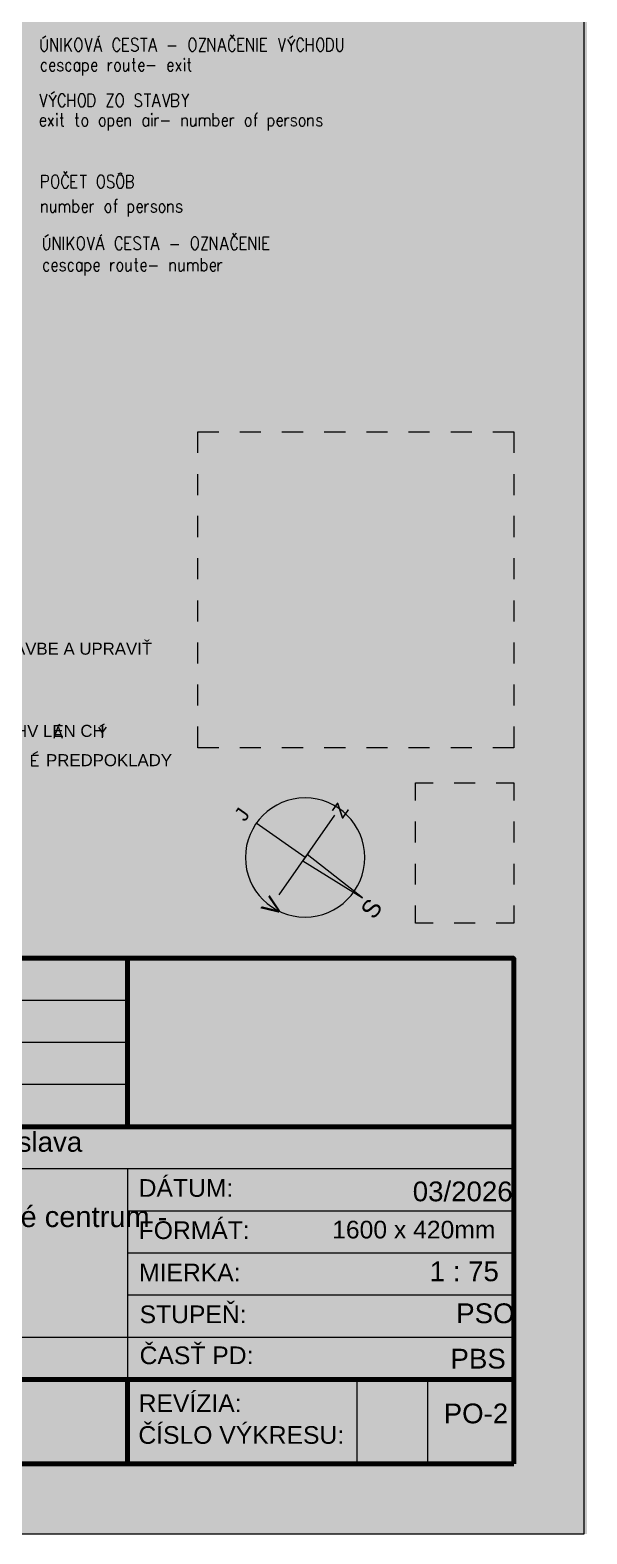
# Model space of a CAD drawing. Header units: millimetres. Extents: x 2377 to 264466, y -28213 to 61616.
# Drawn here: x 258523 to 264466, y -24410 to -8343 of the extents above; entities that cross this region are included whole.
import ezdxf

# ---------------------------------------------------------------- set-up
doc = ezdxf.new("R2010")
doc.units = ezdxf.units.MM
doc.layers.add('ZTI_KANAL', color=30, linetype='Continuous', lineweight=50)
doc.styles.add('PDF ArialMT', font='arial.ttf')
doc.styles.add('PDF TimesNewRomanPSMT', font='arial.ttf')

msp = doc.modelspace()

# ---------------------------------------------------------------- linework, layer by layer
at = {"layer": 'ZTI_KANAL', "color": 7, "lineweight": 9}
for points in [[(144446, -24410), (264438, -24410), (264438, 7087), (144446, 7087)], [(259030, -8431), (259020, -8438), (259011, -8450), (259005, -8463), (258998, -8485), (258998, -8517), (259005, -8536), (259011, -8549), (259020, -8561), (259030, -8571), (259049, -8571), (259059, -8561), (259068, -8549), (259074, -8536), (259078, -8517), (259078, -8485), (259074, -8463), (259068, -8450), (259059, -8438), (259049, -8431)], [(260246, -8431), (260237, -8438), (260227, -8450), (260221, -8463), (260218, -8485), (260218, -8517), (260221, -8536), (260227, -8549), (260237, -8561), (260246, -8571), (260265, -8571), (260275, -8561), (260284, -8549), (260291, -8536), (260294, -8517), (260294, -8485), (260291, -8463), (260284, -8450), (260275, -8438), (260265, -8431)], [(261612, -8431), (261602, -8438), (261593, -8450), (261586, -8463), (261580, -8485), (261580, -8517), (261586, -8536), (261593, -8549), (261602, -8561), (261612, -8571), (261631, -8571), (261640, -8561), (261650, -8549), (261656, -8536), (261659, -8517), (261659, -8485), (261656, -8463), (261650, -8450), (261640, -8438), (261631, -8431)], [(261691, -8571), (261691, -8431), (261723, -8431), (261739, -8438), (261748, -8450), (261754, -8463), (261758, -8485), (261758, -8517), (261754, -8536), (261748, -8549), (261739, -8561), (261723, -8571)], [(260164, -8650), (260170, -8657), (260173, -8650), (260170, -8644)], [(259449, -8688), (259440, -8695), (259430, -8711), (259424, -8730), (259424, -8742), (259430, -8761), (259440, -8774), (259449, -8781), (259465, -8781), (259475, -8774), (259484, -8761), (259487, -8742), (259487, -8730), (259484, -8711), (259475, -8695), (259465, -8688)], [(259065, -9025), (259055, -9031), (259046, -9044), (259043, -9057), (259036, -9079), (259036, -9111), (259043, -9130), (259046, -9143), (259055, -9155), (259065, -9162), (259087, -9162), (259097, -9155), (259106, -9143), (259109, -9130), (259116, -9111), (259116, -9079), (259109, -9057), (259106, -9044), (259097, -9031), (259087, -9025)], [(259144, -9162), (259144, -9025), (259179, -9025), (259195, -9031), (259205, -9044), (259208, -9057), (259214, -9079), (259214, -9111), (259208, -9130), (259205, -9143), (259195, -9155), (259179, -9162)], [(259471, -9025), (259459, -9031), (259449, -9044), (259446, -9057), (259440, -9079), (259440, -9111), (259446, -9130), (259449, -9143), (259459, -9155), (259471, -9162), (259490, -9162), (259500, -9155), (259509, -9143), (259516, -9130), (259519, -9111), (259519, -9079), (259516, -9057), (259509, -9044), (259500, -9031), (259490, -9025)], [(258805, -9241), (258808, -9247), (258814, -9241), (258808, -9231)], [(259100, -9279), (259090, -9285), (259081, -9298), (259074, -9317), (259074, -9330), (259081, -9352), (259090, -9365), (259100, -9371), (259116, -9371), (259125, -9365), (259135, -9352), (259138, -9330), (259138, -9317), (259135, -9298), (259125, -9285), (259116, -9279)], [(259287, -9279), (259278, -9285), (259268, -9298), (259262, -9317), (259262, -9330), (259268, -9352), (259278, -9365), (259287, -9371), (259300, -9371), (259313, -9365), (259322, -9352), (259325, -9330), (259325, -9317), (259322, -9298), (259313, -9285), (259300, -9279)], [(259817, -9241), (259824, -9247), (259827, -9241), (259824, -9231)], [(260843, -9279), (260834, -9285), (260824, -9298), (260818, -9317), (260818, -9330), (260824, -9352), (260834, -9365), (260843, -9371), (260859, -9371), (260869, -9365), (260878, -9352), (260881, -9330), (260881, -9317), (260878, -9298), (260869, -9285), (260859, -9279)], [(261421, -9279), (261408, -9285), (261399, -9298), (261396, -9317), (261396, -9330), (261399, -9352), (261408, -9365), (261421, -9371), (261434, -9371), (261443, -9365), (261453, -9352), (261459, -9330), (261459, -9317), (261453, -9298), (261443, -9285), (261434, -9279)], [(258782, -9892), (258773, -9898), (258760, -9911), (258757, -9924), (258751, -9946), (258751, -9978), (258757, -9997), (258760, -10009), (258773, -10025), (258782, -10032), (258801, -10032), (258811, -10025), (258820, -10009), (258827, -9997), (258830, -9978), (258830, -9946), (258827, -9924), (258820, -9911), (258811, -9898), (258801, -9892)], [(259268, -9892), (259259, -9898), (259249, -9911), (259243, -9924), (259240, -9946), (259240, -9978), (259243, -9997), (259249, -10009), (259259, -10025), (259268, -10032), (259287, -10032), (259300, -10025), (259309, -10009), (259313, -9997), (259319, -9978), (259319, -9946), (259313, -9924), (259309, -9911), (259300, -9898), (259287, -9892)], [(259475, -9892), (259465, -9898), (259455, -9911), (259452, -9924), (259446, -9946), (259446, -9978), (259452, -9997), (259455, -10009), (259465, -10025), (259475, -10032), (259497, -10032), (259506, -10025), (259516, -10009), (259519, -9997), (259525, -9978), (259525, -9946), (259519, -9924), (259516, -9911), (259506, -9898), (259497, -9892)], [(259348, -10200), (259338, -10206), (259328, -10219), (259322, -10238), (259322, -10251), (259328, -10270), (259338, -10286), (259348, -10292), (259363, -10292), (259373, -10286), (259382, -10270), (259386, -10251), (259386, -10238), (259382, -10219), (259373, -10206), (259363, -10200)], [(259925, -10200), (259913, -10206), (259903, -10219), (259900, -10238), (259900, -10251), (259903, -10270), (259913, -10286), (259925, -10292), (259938, -10292), (259948, -10286), (259957, -10270), (259964, -10251), (259964, -10238), (259957, -10219), (259948, -10206), (259938, -10200)], [(259055, -10552), (259046, -10559), (259033, -10571), (259030, -10584), (259024, -10603), (259024, -10638), (259030, -10657), (259033, -10670), (259046, -10683), (259055, -10689), (259074, -10689), (259084, -10683), (259093, -10670), (259100, -10657), (259103, -10638), (259103, -10603), (259100, -10584), (259093, -10571), (259084, -10559), (259074, -10552)], [(260272, -10552), (260262, -10559), (260252, -10571), (260246, -10584), (260243, -10603), (260243, -10638), (260246, -10657), (260252, -10670), (260262, -10683), (260272, -10689), (260291, -10689), (260300, -10683), (260310, -10670), (260316, -10657), (260319, -10638), (260319, -10603), (260316, -10584), (260310, -10571), (260300, -10559), (260291, -10552)], [(259475, -10826), (259465, -10832), (259455, -10845), (259449, -10867), (259449, -10879), (259455, -10899), (259465, -10911), (259475, -10918), (259490, -10918), (259500, -10911), (259509, -10899), (259513, -10879), (259513, -10867), (259509, -10845), (259500, -10832), (259490, -10826)], [(262072, -17615), (261481, -17151), (261434, -17218)]]:
    msp.add_lwpolyline(points, close=True, dxfattribs=at)
for points in [[(258639, -8444), (258639, -8530), (258646, -8549), (258655, -8561), (258671, -8571), (258681, -8571), (258693, -8561), (258703, -8549), (258709, -8530), (258709, -8444)], [(258655, -8431), (258693, -8406)], [(258747, -8571), (258747, -8431), (258817, -8571), (258817, -8431)], [(258855, -8571), (258855, -8431)], [(258897, -8571), (258897, -8431)], [(258966, -8431), (258897, -8523)], [(258922, -8492), (258966, -8571)], [(259109, -8431), (259147, -8571), (259186, -8431)], [(259208, -8571), (259246, -8431), (259284, -8571)], [(259246, -8419), (259265, -8406)], [(259484, -8463), (259478, -8450), (259468, -8438), (259459, -8431), (259440, -8431), (259427, -8438), (259417, -8450), (259414, -8463), (259408, -8485), (259408, -8517), (259414, -8536), (259417, -8549), (259427, -8561), (259440, -8571), (259459, -8571), (259468, -8561), (259478, -8549), (259484, -8536)], [(259576, -8571), (259513, -8571), (259513, -8431), (259576, -8431)], [(259513, -8498), (259551, -8498)], [(259675, -8450), (259665, -8438), (259649, -8431), (259630, -8431), (259614, -8438), (259605, -8450), (259605, -8463), (259611, -8479), (259614, -8485), (259624, -8492), (259656, -8504), (259665, -8511), (259668, -8517), (259675, -8530), (259675, -8549), (259665, -8561), (259649, -8571), (259630, -8571), (259614, -8561), (259605, -8549)], [(259703, -8431), (259773, -8431)], [(259738, -8431), (259738, -8571)], [(259792, -8571), (259833, -8431), (259871, -8571)], [(259995, -8511), (260084, -8511)], [(260326, -8431), (260395, -8431), (260326, -8571), (260395, -8571)], [(260424, -8571), (260424, -8431), (260494, -8571), (260494, -8431)], [(260532, -8571), (260570, -8431), (260611, -8571)], [(260713, -8463), (260710, -8450), (260700, -8438), (260691, -8431), (260668, -8431), (260659, -8438), (260649, -8450), (260646, -8463), (260640, -8485), (260640, -8517), (260646, -8536), (260649, -8549), (260659, -8561), (260668, -8571), (260691, -8571), (260700, -8561), (260710, -8549), (260713, -8536)], [(260659, -8393), (260681, -8419), (260700, -8393)], [(260808, -8571), (260745, -8571), (260745, -8431), (260808, -8431)], [(260745, -8498), (260783, -8498)], [(260837, -8571), (260837, -8431), (260907, -8571), (260907, -8431)], [(260945, -8571), (260945, -8431)], [(261050, -8571), (260986, -8571), (260986, -8431), (261050, -8431)], [(260986, -8498), (261024, -8498)], [(261173, -8431), (261211, -8571), (261250, -8431)], [(261272, -8444), (261310, -8511), (261351, -8444)], [(261291, -8431), (261329, -8406)], [(261310, -8511), (261310, -8571)], [(261443, -8463), (261437, -8450), (261427, -8438), (261418, -8431), (261399, -8431), (261389, -8438), (261380, -8450), (261373, -8463), (261370, -8485), (261370, -8517), (261373, -8536), (261380, -8549), (261389, -8561), (261399, -8571), (261418, -8571), (261427, -8561), (261437, -8549), (261443, -8536)], [(261472, -8571), (261472, -8431)], [(261472, -8498), (261542, -8498)], [(261542, -8431), (261542, -8571)], [(261793, -8431), (261793, -8530), (261799, -8549), (261808, -8561), (261821, -8571), (261834, -8571), (261847, -8561), (261856, -8549), (261862, -8530), (261862, -8431)], [(259220, -8523), (259271, -8523)], [(259627, -8644), (259627, -8755), (259630, -8774), (259643, -8781), (259652, -8781)], [(259808, -8523), (259856, -8523)], [(260218, -8644), (260218, -8755), (260224, -8774), (260233, -8781), (260243, -8781)], [(260548, -8523), (260595, -8523)], [(258700, -8711), (258690, -8695), (258681, -8688), (258665, -8688), (258655, -8695), (258646, -8711), (258643, -8730), (258643, -8742), (258646, -8761), (258655, -8774), (258665, -8781), (258681, -8781), (258690, -8774), (258700, -8761)], [(258731, -8730), (258789, -8730), (258789, -8717), (258785, -8701), (258779, -8695), (258770, -8688), (258754, -8688), (258744, -8695), (258735, -8711), (258731, -8730), (258731, -8742), (258735, -8761), (258744, -8774), (258754, -8781), (258770, -8781), (258779, -8774), (258789, -8761)], [(258874, -8711), (258868, -8695), (258852, -8688), (258839, -8688), (258824, -8695), (258817, -8711), (258824, -8723), (258833, -8730), (258858, -8736), (258868, -8742), (258874, -8755), (258874, -8761), (258868, -8774), (258852, -8781), (258839, -8781), (258824, -8774), (258817, -8761)], [(258960, -8711), (258951, -8695), (258941, -8688), (258928, -8688), (258916, -8695), (258906, -8711), (258903, -8730), (258903, -8742), (258906, -8761), (258916, -8774), (258928, -8781), (258941, -8781), (258951, -8774), (258960, -8761)], [(259049, -8711), (259039, -8695), (259030, -8688), (259017, -8688), (259005, -8695), (258995, -8711), (258992, -8730), (258992, -8742), (258995, -8761), (259005, -8774), (259017, -8781), (259030, -8781), (259039, -8774), (259049, -8761)], [(259049, -8688), (259049, -8781)], [(259084, -8688), (259084, -8828)], [(259084, -8711), (259093, -8695), (259103, -8688), (259119, -8688), (259128, -8695), (259138, -8711), (259144, -8730), (259144, -8742), (259138, -8761), (259128, -8774), (259119, -8781), (259103, -8781), (259093, -8774), (259084, -8761)], [(259179, -8730), (259236, -8730), (259236, -8717), (259233, -8701), (259227, -8695), (259217, -8688), (259201, -8688), (259192, -8695), (259182, -8711), (259179, -8730), (259179, -8742), (259182, -8761), (259192, -8774), (259201, -8781), (259217, -8781), (259227, -8774), (259236, -8761)], [(259360, -8781), (259360, -8688)], [(259360, -8730), (259367, -8711), (259376, -8695), (259386, -8688), (259401, -8688)], [(259519, -8688), (259519, -8755), (259522, -8774), (259532, -8781), (259548, -8781), (259557, -8774), (259573, -8755)], [(259573, -8688), (259573, -8781)], [(259611, -8688), (259646, -8688)], [(259681, -8730), (259741, -8730), (259741, -8717), (259735, -8701), (259729, -8695), (259719, -8688), (259706, -8688), (259697, -8695), (259687, -8711), (259681, -8730), (259681, -8742), (259687, -8761), (259697, -8774), (259706, -8781), (259719, -8781), (259729, -8774), (259741, -8761)], [(259770, -8723), (259859, -8723)], [(259992, -8730), (260049, -8730), (260049, -8717), (260046, -8701), (260040, -8695), (260030, -8688), (260014, -8688), (260005, -8695), (259995, -8711), (259992, -8730), (259992, -8742), (259995, -8761), (260005, -8774), (260014, -8781), (260030, -8781), (260040, -8774), (260049, -8761)], [(260081, -8781), (260135, -8688)], [(260135, -8781), (260081, -8688)], [(260170, -8688), (260170, -8781)], [(260202, -8688), (260237, -8688)], [(258627, -9025), (258668, -9162), (258706, -9025)], [(258725, -9038), (258766, -9104), (258805, -9038)], [(258747, -9025), (258785, -9000)], [(258766, -9104), (258766, -9162)], [(258900, -9057), (258893, -9044), (258884, -9031), (258874, -9025), (258855, -9025), (258846, -9031), (258833, -9044), (258830, -9057), (258824, -9079), (258824, -9111), (258830, -9130), (258833, -9143), (258846, -9155), (258855, -9162), (258874, -9162), (258884, -9155), (258893, -9143), (258900, -9130)], [(258928, -9162), (258928, -9025)], [(258928, -9092), (258998, -9092)], [(258998, -9025), (258998, -9162)], [(259341, -9025), (259411, -9025), (259341, -9162), (259411, -9162)], [(259713, -9044), (259703, -9031), (259687, -9025), (259668, -9025), (259652, -9031), (259643, -9044), (259643, -9057), (259646, -9070), (259652, -9079), (259662, -9085), (259690, -9098), (259703, -9104), (259706, -9111), (259713, -9123), (259713, -9143), (259703, -9155), (259687, -9162), (259668, -9162), (259652, -9155), (259643, -9143)], [(259741, -9025), (259811, -9025)], [(259776, -9025), (259776, -9162)], [(259830, -9162), (259868, -9025), (259910, -9162)], [(259846, -9117), (259894, -9117)], [(259938, -9025), (259976, -9162), (260018, -9025)], [(260037, -9092), (260081, -9092), (260097, -9098), (260100, -9104), (260106, -9117), (260106, -9136), (260100, -9149), (260097, -9155), (260081, -9162), (260037, -9162), (260037, -9025), (260081, -9025), (260097, -9031), (260100, -9038), (260106, -9050), (260106, -9063), (260100, -9079), (260097, -9085), (260081, -9092)], [(260141, -9025), (260179, -9092), (260218, -9025)], [(260179, -9092), (260179, -9162)], [(258630, -9317), (258690, -9317), (258690, -9304), (258687, -9292), (258681, -9285), (258671, -9279), (258655, -9279), (258646, -9285), (258636, -9298), (258630, -9317), (258630, -9330), (258636, -9352), (258646, -9365), (258655, -9371), (258671, -9371), (258681, -9365), (258690, -9352)], [(258719, -9371), (258773, -9279)], [(258773, -9371), (258719, -9279)], [(258808, -9279), (258808, -9371)], [(258843, -9279), (258878, -9279)], [(258858, -9231), (258858, -9346), (258862, -9365), (258871, -9371), (258884, -9371)], [(259005, -9279), (259039, -9279)], [(259020, -9231), (259020, -9346), (259027, -9365), (259036, -9371), (259046, -9371)], [(259357, -9279), (259357, -9416)], [(259357, -9298), (259367, -9285), (259376, -9279), (259389, -9279), (259398, -9285), (259411, -9298), (259414, -9317), (259414, -9330), (259411, -9352), (259398, -9365), (259389, -9371), (259376, -9371), (259367, -9365), (259357, -9352)], [(259449, -9317), (259509, -9317), (259509, -9304), (259503, -9292), (259500, -9285), (259487, -9279), (259475, -9279), (259465, -9285), (259455, -9298), (259449, -9317), (259449, -9330), (259455, -9352), (259465, -9365), (259475, -9371), (259487, -9371), (259500, -9365), (259509, -9352)], [(259538, -9371), (259538, -9279)], [(259538, -9304), (259554, -9285), (259563, -9279), (259576, -9279), (259586, -9285), (259592, -9304), (259592, -9371)], [(259786, -9298), (259773, -9285), (259763, -9279), (259751, -9279), (259741, -9285), (259729, -9298), (259725, -9317), (259725, -9330), (259729, -9352), (259741, -9365), (259751, -9371), (259763, -9371), (259773, -9365), (259786, -9352)], [(259786, -9279), (259786, -9371)], [(259824, -9279), (259824, -9371)], [(259859, -9371), (259859, -9279)], [(259859, -9317), (259862, -9298), (259871, -9285), (259884, -9279), (259897, -9279)], [(259922, -9311), (260011, -9311)], [(260145, -9371), (260145, -9279)], [(260145, -9304), (260157, -9285), (260170, -9279), (260183, -9279), (260192, -9285), (260199, -9304), (260199, -9371)], [(260237, -9279), (260237, -9346), (260243, -9365), (260252, -9371), (260268, -9371), (260278, -9365), (260291, -9346)], [(260291, -9279), (260291, -9371)], [(260332, -9371), (260332, -9279)], [(260332, -9304), (260345, -9285), (260354, -9279), (260370, -9279), (260380, -9285), (260386, -9304), (260386, -9371)], [(260386, -9304), (260399, -9285), (260411, -9279), (260424, -9279), (260433, -9285), (260440, -9304), (260440, -9371)], [(260478, -9371), (260478, -9231)], [(260478, -9298), (260487, -9285), (260497, -9279), (260513, -9279), (260522, -9285), (260532, -9298), (260538, -9317), (260538, -9330), (260532, -9352), (260522, -9365), (260513, -9371), (260497, -9371), (260487, -9365), (260478, -9352)], [(260573, -9317), (260630, -9317), (260630, -9304), (260627, -9292), (260621, -9285), (260611, -9279), (260595, -9279), (260586, -9285), (260576, -9298), (260573, -9317), (260573, -9330), (260576, -9352), (260586, -9365), (260595, -9371), (260611, -9371), (260621, -9365), (260630, -9352)], [(260662, -9371), (260662, -9279)], [(260662, -9317), (260665, -9298), (260675, -9285), (260684, -9279), (260700, -9279)], [(260913, -9279), (260948, -9279)], [(260951, -9231), (260942, -9231), (260932, -9241), (260926, -9260), (260926, -9371)], [(261065, -9279), (261065, -9416)], [(261065, -9298), (261075, -9285), (261084, -9279), (261100, -9279), (261110, -9285), (261119, -9298), (261126, -9317), (261126, -9330), (261119, -9352), (261110, -9365), (261100, -9371), (261084, -9371), (261075, -9365), (261065, -9352)], [(261157, -9317), (261218, -9317), (261218, -9304), (261211, -9292), (261208, -9285), (261199, -9279), (261183, -9279), (261173, -9285), (261164, -9298), (261157, -9317), (261157, -9330), (261164, -9352), (261173, -9365), (261183, -9371), (261199, -9371), (261208, -9365), (261218, -9352)], [(261246, -9371), (261246, -9279)], [(261246, -9317), (261253, -9298), (261262, -9285), (261272, -9279), (261288, -9279)], [(261367, -9298), (261361, -9285), (261345, -9279), (261332, -9279), (261316, -9285), (261310, -9298), (261316, -9311), (261326, -9317), (261351, -9324), (261361, -9330), (261367, -9346), (261367, -9352), (261361, -9365), (261345, -9371), (261332, -9371), (261316, -9365), (261310, -9352)], [(261488, -9371), (261488, -9279)], [(261488, -9304), (261504, -9285), (261513, -9279), (261529, -9279), (261539, -9285), (261542, -9304), (261542, -9371)], [(261637, -9298), (261631, -9285), (261618, -9279), (261602, -9279), (261586, -9285), (261583, -9298), (261586, -9311), (261596, -9317), (261621, -9324), (261631, -9330), (261637, -9346), (261637, -9352), (261631, -9365), (261618, -9371), (261602, -9371), (261586, -9365), (261583, -9352)], [(258649, -10032), (258649, -9892), (258693, -9892), (258706, -9898), (258712, -9905), (258716, -9917), (258716, -9940), (258712, -9952), (258706, -9959), (258693, -9965), (258649, -9965)], [(258935, -9924), (258928, -9911), (258919, -9898), (258909, -9892), (258890, -9892), (258881, -9898), (258871, -9911), (258865, -9924), (258858, -9946), (258858, -9978), (258865, -9997), (258871, -10009), (258881, -10025), (258890, -10032), (258909, -10032), (258919, -10025), (258928, -10009), (258935, -9997)], [(258881, -9854), (258900, -9879), (258919, -9854)], [(259027, -10032), (258963, -10032), (258963, -9892), (259027, -9892)], [(258963, -9959), (259001, -9959)], [(259059, -9892), (259125, -9892)], [(259090, -9892), (259090, -10032)], [(259417, -9911), (259408, -9898), (259392, -9892), (259373, -9892), (259357, -9898), (259348, -9911), (259348, -9924), (259354, -9940), (259357, -9946), (259367, -9952), (259398, -9965), (259408, -9971), (259411, -9978), (259417, -9990), (259417, -10009), (259408, -10025), (259392, -10032), (259373, -10032), (259357, -10025), (259348, -10009)], [(259465, -9879), (259487, -9867), (259506, -9879)], [(259554, -9959), (259598, -9959), (259614, -9965), (259617, -9971), (259624, -9984), (259624, -10003), (259617, -10016), (259614, -10025), (259598, -10032), (259554, -10032), (259554, -9892), (259598, -9892), (259614, -9898), (259617, -9905), (259624, -9917), (259624, -9933), (259617, -9946), (259614, -9952), (259598, -9959)], [(258649, -10292), (258649, -10200)], [(258649, -10225), (258662, -10206), (258674, -10200), (258687, -10200), (258697, -10206), (258703, -10225), (258703, -10292)], [(258741, -10200), (258741, -10263), (258747, -10286), (258757, -10292), (258773, -10292), (258782, -10286), (258795, -10263)], [(258795, -10200), (258795, -10292)], [(258836, -10292), (258836, -10200)], [(258836, -10225), (258849, -10206), (258858, -10200), (258874, -10200), (258884, -10206), (258890, -10225), (258890, -10292)], [(258890, -10225), (258903, -10206), (258916, -10200), (258928, -10200), (258938, -10206), (258944, -10225), (258944, -10292)], [(258982, -10292), (258982, -10152)], [(258982, -10219), (258992, -10206), (259001, -10200), (259017, -10200), (259027, -10206), (259036, -10219), (259043, -10238), (259043, -10251), (259036, -10270), (259027, -10286), (259017, -10292), (259001, -10292), (258992, -10286), (258982, -10270)], [(259078, -10238), (259135, -10238), (259135, -10225), (259132, -10213), (259125, -10206), (259116, -10200), (259100, -10200), (259090, -10206), (259081, -10219), (259078, -10238), (259078, -10251), (259081, -10270), (259090, -10286), (259100, -10292), (259116, -10292), (259125, -10286), (259135, -10270)], [(259167, -10292), (259167, -10200)], [(259167, -10238), (259170, -10219), (259179, -10206), (259189, -10200), (259205, -10200)], [(259417, -10200), (259452, -10200)], [(259455, -10152), (259446, -10152), (259436, -10159), (259430, -10178), (259430, -10292)], [(259570, -10200), (259570, -10336)], [(259570, -10219), (259579, -10206), (259589, -10200), (259605, -10200), (259614, -10206), (259624, -10219), (259627, -10238), (259627, -10251), (259624, -10270), (259614, -10286), (259605, -10292), (259589, -10292), (259579, -10286), (259570, -10270)], [(259662, -10238), (259722, -10238), (259722, -10225), (259716, -10213), (259713, -10206), (259703, -10200), (259687, -10200), (259678, -10206), (259668, -10219), (259662, -10238), (259662, -10251), (259668, -10270), (259678, -10286), (259687, -10292), (259703, -10292), (259713, -10286), (259722, -10270)], [(259751, -10292), (259751, -10200)], [(259751, -10238), (259757, -10219), (259767, -10206), (259776, -10200), (259792, -10200)], [(259871, -10219), (259865, -10206), (259849, -10200), (259837, -10200), (259821, -10206), (259814, -10219), (259821, -10232), (259830, -10238), (259856, -10244), (259865, -10251), (259871, -10263), (259871, -10270), (259865, -10286), (259849, -10292), (259837, -10292), (259821, -10286), (259814, -10270)], [(259992, -10292), (259992, -10200)], [(259992, -10225), (260008, -10206), (260018, -10200), (260033, -10200), (260043, -10206), (260046, -10225), (260046, -10292)], [(260141, -10219), (260135, -10206), (260122, -10200), (260106, -10200), (260091, -10206), (260087, -10219), (260091, -10232), (260100, -10238), (260125, -10244), (260135, -10251), (260141, -10263), (260141, -10270), (260135, -10286), (260122, -10292), (260106, -10292), (260091, -10286), (260087, -10270)], [(258665, -10565), (258665, -10651), (258671, -10670), (258681, -10683), (258693, -10689), (258703, -10689), (258719, -10683), (258728, -10670), (258735, -10651), (258735, -10565)], [(258681, -10552), (258719, -10527)], [(258773, -10689), (258773, -10552), (258843, -10689), (258843, -10552)], [(258881, -10689), (258881, -10552)], [(258922, -10689), (258922, -10552)], [(258989, -10552), (258922, -10645)], [(259132, -10552), (259173, -10689), (259211, -10552)], [(259230, -10689), (259271, -10552), (259309, -10689)], [(259271, -10540), (259290, -10527)], [(259506, -10584), (259503, -10571), (259494, -10559), (259484, -10552), (259462, -10552), (259452, -10559), (259443, -10571), (259440, -10584), (259433, -10603), (259433, -10638), (259440, -10657), (259443, -10670), (259452, -10683), (259462, -10689), (259484, -10689), (259494, -10683), (259503, -10670), (259506, -10657)], [(259602, -10689), (259538, -10689), (259538, -10552), (259602, -10552)], [(259700, -10571), (259690, -10559), (259675, -10552), (259656, -10552), (259640, -10559), (259630, -10571), (259630, -10584), (259636, -10597), (259640, -10603), (259649, -10610), (259681, -10625), (259690, -10632), (259694, -10638), (259700, -10651), (259700, -10670), (259690, -10683), (259675, -10689), (259656, -10689), (259640, -10683), (259630, -10670)], [(259729, -10552), (259798, -10552)], [(259763, -10552), (259763, -10689)], [(259817, -10689), (259859, -10552), (259897, -10689)], [(260351, -10552), (260418, -10552), (260351, -10689), (260418, -10689)], [(260449, -10689), (260449, -10552), (260516, -10689), (260516, -10552)], [(260557, -10689), (260595, -10552), (260637, -10689)], [(260738, -10584), (260735, -10571), (260726, -10559), (260713, -10552), (260694, -10552), (260684, -10559), (260675, -10571), (260672, -10584), (260665, -10603), (260665, -10638), (260672, -10657), (260675, -10670), (260684, -10683), (260694, -10689), (260713, -10689), (260726, -10683), (260735, -10670), (260738, -10657)], [(260684, -10511), (260703, -10540), (260726, -10511)], [(260834, -10689), (260770, -10689), (260770, -10552), (260834, -10552)], [(260862, -10689), (260862, -10552), (260932, -10689), (260932, -10552)], [(260970, -10689), (260970, -10552)], [(261075, -10689), (261011, -10689), (261011, -10552), (261075, -10552)], [(258944, -10610), (258989, -10689)], [(259246, -10645), (259297, -10645)], [(259538, -10619), (259576, -10619)], [(259833, -10645), (259881, -10645)], [(260021, -10632), (260110, -10632)], [(260570, -10645), (260621, -10645)], [(260770, -10619), (260808, -10619)], [(261011, -10619), (261050, -10619)], [(258725, -10845), (258716, -10832), (258706, -10826), (258690, -10826), (258681, -10832), (258671, -10845), (258665, -10867), (258665, -10879), (258671, -10899), (258681, -10911), (258690, -10918), (258706, -10918), (258716, -10911), (258725, -10899)], [(258754, -10867), (258814, -10867), (258814, -10851), (258808, -10838), (258805, -10832), (258795, -10826), (258779, -10826), (258770, -10832), (258760, -10845), (258754, -10867), (258754, -10879), (258760, -10899), (258770, -10911), (258779, -10918), (258795, -10918), (258805, -10911), (258814, -10899)], [(258897, -10845), (258893, -10832), (258878, -10826), (258865, -10826), (258849, -10832), (258843, -10845), (258849, -10860), (258858, -10867), (258884, -10873), (258893, -10879), (258897, -10892), (258897, -10899), (258893, -10911), (258878, -10918), (258865, -10918), (258849, -10911), (258843, -10899)], [(258986, -10845), (258976, -10832), (258966, -10826), (258951, -10826), (258941, -10832), (258932, -10845), (258928, -10867), (258928, -10879), (258932, -10899), (258941, -10911), (258951, -10918), (258966, -10918), (258976, -10911), (258986, -10899)], [(259074, -10845), (259065, -10832), (259055, -10826), (259039, -10826), (259030, -10832), (259020, -10845), (259017, -10867), (259017, -10879), (259020, -10899), (259030, -10911), (259039, -10918), (259055, -10918), (259065, -10911), (259074, -10899)], [(259074, -10826), (259074, -10918)], [(259109, -10826), (259109, -10965)], [(259109, -10845), (259119, -10832), (259128, -10826), (259144, -10826), (259154, -10832), (259163, -10845), (259170, -10867), (259170, -10879), (259163, -10899), (259154, -10911), (259144, -10918), (259128, -10918), (259119, -10911), (259109, -10899)], [(259205, -10867), (259262, -10867), (259262, -10851), (259259, -10838), (259252, -10832), (259243, -10826), (259227, -10826), (259217, -10832), (259208, -10845), (259205, -10867), (259205, -10879), (259208, -10899), (259217, -10911), (259227, -10918), (259243, -10918), (259252, -10911), (259262, -10899)], [(259386, -10918), (259386, -10826)], [(259386, -10867), (259392, -10845), (259401, -10832), (259411, -10826), (259424, -10826)], [(259544, -10826), (259544, -10892), (259548, -10911), (259557, -10918), (259573, -10918), (259582, -10911), (259598, -10892)], [(259598, -10826), (259598, -10918)], [(259636, -10826), (259671, -10826)], [(259652, -10781), (259652, -10892), (259656, -10911), (259665, -10918), (259678, -10918)], [(259706, -10867), (259763, -10867), (259763, -10851), (259760, -10838), (259754, -10832), (259744, -10826), (259732, -10826), (259719, -10832), (259710, -10845), (259706, -10867), (259706, -10879), (259710, -10899), (259719, -10911), (259732, -10918), (259744, -10918), (259754, -10911), (259763, -10899)], [(259795, -10860), (259884, -10860)], [(260018, -10918), (260018, -10826)], [(260018, -10851), (260030, -10832), (260040, -10826), (260056, -10826), (260065, -10832), (260071, -10851), (260071, -10918)], [(260110, -10826), (260110, -10892), (260116, -10911), (260125, -10918), (260138, -10918), (260148, -10911), (260164, -10892)], [(260164, -10826), (260164, -10918)], [(260205, -10918), (260205, -10826)], [(260205, -10851), (260218, -10832), (260227, -10826), (260243, -10826), (260252, -10832), (260259, -10851), (260259, -10918)], [(260259, -10851), (260272, -10832), (260281, -10826), (260297, -10826), (260306, -10832), (260313, -10851), (260313, -10918)], [(260351, -10918), (260351, -10781)], [(260351, -10845), (260360, -10832), (260370, -10826), (260386, -10826), (260395, -10832), (260405, -10845), (260411, -10867), (260411, -10879), (260405, -10899), (260395, -10911), (260386, -10918), (260370, -10918), (260360, -10911), (260351, -10899)], [(260446, -10867), (260503, -10867), (260503, -10851), (260500, -10838), (260494, -10832), (260484, -10826), (260468, -10826), (260459, -10832), (260449, -10845), (260446, -10867), (260446, -10879), (260449, -10899), (260459, -10911), (260468, -10918), (260484, -10918), (260494, -10911), (260503, -10899)], [(260532, -10918), (260532, -10826)], [(260532, -10867), (260538, -10845), (260548, -10832), (260557, -10826), (260573, -10826)], [(260313, -12861), (260313, -12635), (260538, -12635)], [(260761, -12635), (260986, -12635)], [(261211, -12635), (261437, -12635)], [(261662, -12635), (261888, -12635)], [(262113, -12635), (262336, -12635)], [(262561, -12635), (262786, -12635)], [(263012, -12635), (263237, -12635)], [(263463, -12635), (263685, -12635), (263685, -12861)], [(260313, -13312), (260313, -13086)], [(263685, -13086), (263685, -13312)], [(260313, -13760), (260313, -13534)], [(263685, -13534), (263685, -13760)], [(260313, -14210), (260313, -13985)], [(263685, -13985), (263685, -14210)], [(260313, -14661), (260313, -14436)], [(263685, -14436), (263685, -14661)], [(260313, -15109), (260313, -14887)], [(263685, -14887), (263685, -15109)], [(260313, -15560), (260313, -15335)], [(263685, -15335), (263685, -15560)], [(258779, -15909), (258824, -15782), (258865, -15909)], [(258795, -15868), (258849, -15868)], [(258824, -15770), (258846, -15757)], [(259252, -15792), (259294, -15852), (259338, -15792)], [(259271, -15779), (259316, -15754)], [(259294, -15852), (259294, -15906)], [(260538, -16011), (260313, -16011), (260313, -15785)], [(263685, -15785), (263685, -16011), (263463, -16011)], [(258601, -16055), (258554, -16081)], [(260986, -16011), (260761, -16011)], [(261437, -16011), (261211, -16011)], [(261888, -16011), (261662, -16011)], [(262336, -16011), (262113, -16011)], [(262786, -16011), (262561, -16011)], [(263237, -16011), (263012, -16011)], [(258614, -16208), (258541, -16208), (258541, -16090), (258614, -16090)], [(258541, -16147), (258585, -16147)], [(262637, -16573), (262637, -16386), (262825, -16386)], [(263050, -16386), (263275, -16386)], [(263498, -16386), (263685, -16386), (263685, -16573)], [(261504, -17116), (261459, -17183), (260935, -16817)], [(261180, -17583), (261774, -16732)], [(262637, -17024), (262637, -16798)], [(263685, -16798), (263685, -17024)], [(261434, -17218), (262072, -17615), (261481, -17151)], [(262637, -17472), (262637, -17249)], [(263685, -17249), (263685, -17472)], [(262825, -17884), (262637, -17884), (262637, -17697)], [(263685, -17697), (263685, -17884), (263498, -17884)], [(263275, -17884), (263050, -17884)], [(259563, -18710), (249437, -18710)], [(259563, -19161), (249437, -19161)], [(259563, -19609), (249437, -19609)], [(263685, -20510), (249437, -20510)], [(259563, -20510), (259563, -22759)], [(263685, -20961), (259563, -20961)], [(263685, -21409), (259563, -21409)], [(263685, -21860), (259563, -21860)], [(263685, -22311), (249437, -22311)], [(262012, -22759), (262012, -23660)], [(262764, -22759), (262764, -23660)]]:
    msp.add_lwpolyline(points, dxfattribs=at)
msp.add_lwpolyline([(261458, -16546, 0.411436), (260821, -17183, 0.411436), (261458, -17821, 0.41144), (262096, -17183, 0.41144)], format="xyb", close=True, dxfattribs=at)
at = {"layer": 'ZTI_KANAL', "color": 7, "lineweight": 70}
msp.add_lwpolyline([(263685, -23660), (249437, -23660), (249437, -18259), (263685, -18259)], close=True, dxfattribs=at)
for points in [[(259563, -18259), (259563, -20060)], [(263685, -20060), (249437, -20060)], [(249437, -22759), (263685, -22759)], [(259563, -22759), (259563, -23660)]]:
    msp.add_lwpolyline(points, dxfattribs=at)
at = {"layer": 'ZTI_KANAL', "color": 7, "lineweight": 35, "true_color": 0xffffff, "transparency": 33554559}
msp.add_solid([(144446, -24410), (264466, -24410), (144446, 7095), (264466, 7095)], dxfattribs=at)
at = {"layer": 'ZTI_KANAL', "color": 7, "lineweight": 0, "true_color": 0xffffff, "transparency": 33554559}
for points in [[(261678, -16697), (261812, -16506), (261904, -16856), (262037, -16665)], [(260637, -16725), (260757, -16557), (260862, -16884), (260983, -16713)], [(261977, -17751), (262180, -17462), (262259, -17948), (262463, -17659)], [(260910, -17738), (261065, -17519), (261192, -17935), (261345, -17716)]]:
    msp.add_solid(points, dxfattribs=at)
at = {"layer": 'ZTI_KANAL', "color": 7, "transparency": 33554559}
msp.add_solid([(262072, -17615), (261434, -17218), (261481, -17151)], dxfattribs=at)

# ---------------------------------------------------------------- texts
at = {"layer": 'ZTI_KANAL', "color": 7, "attachment_point": 4}
for s, insert, char_height, style in [('PRED REALIZ CIOU A V ROBOU DODATONE OS DZAN CH PRVKOV V ETKY ROZMERY PREMERA NA STAVBE A UPRAVIŤ', (249474, -14953), 128.24, 'PDF ArialMT'), (' PREDPOKLADY', (258644, -16144), 128.24, 'PDF ArialMT'), ('Chaco s.r.o.; Stará Vajnorská 17, 831 04 Bratislava', (252372, -20253), 211.22, 'PDF ArialMT'), ('DÁTUM:', (259682, -20715), 188.6, 'PDF ArialMT'), ('03/2026', (262607, -20752), 211.2, 'PDF ArialMT'), (',,ASOC“ - Administratívno-skladové a obchodné centrum -', (251994, -21041), 221.95, 'PDF TimesNewRomanPSMT'), ('FORMÁT:', (259682, -21166), 188.6, 'PDF ArialMT'), ('1600 x 420mm', (261747, -21160), 188.59, 'PDF ArialMT'), ('MIERKA:', (259686, -21617), 188.6, 'PDF ArialMT'), ('1 : 75', (262788, -21606), 211.2, 'PDF ArialMT'), ('STUPEŇ:', (259692, -22065), 188.6, 'PDF ArialMT'), ('PSO', (263071, -22054), 211.2, 'PDF ArialMT'), ('ČASŤ PD:', (259692, -22503), 188.6, 'PDF ArialMT'), ('PBS', (263010, -22539), 211.2, 'PDF ArialMT'), ('REVÍZIA:', (259682, -23014), 188.6, 'PDF ArialMT'), ('PO\xad2', (262937, -23124), 211.2, 'PDF ArialMT'), ('ČÍSLO VÝKRESU:', (259679, -23354), 188.59, 'PDF ArialMT')]:
    msp.add_mtext(s, dxfattribs=dict(at, insert=insert, char_height=char_height, style=style))
at = {"layer": 'ZTI_KANAL', "color": 7, "attachment_point": 4, "style": 'PDF ArialMT'}
for s, insert, char_height, rotation in [(' V ZMYSLE PLATN CH, RESP. Z VAZN CH STN, SCHV LEN CH', (254103, -15845), 128.24, 0.0329), ('J', (260755, -16765), 151, 55.1014), ('Z', (261796, -16733), 151, 55.0992), ('V', (261057, -17780), 189, 55.0974), ('S', (262117, -17802), 189, 55.0974)]:
    msp.add_mtext(s, dxfattribs=dict(at, insert=insert, char_height=char_height, rotation=rotation))

doc.saveas('drawing.dxf')
